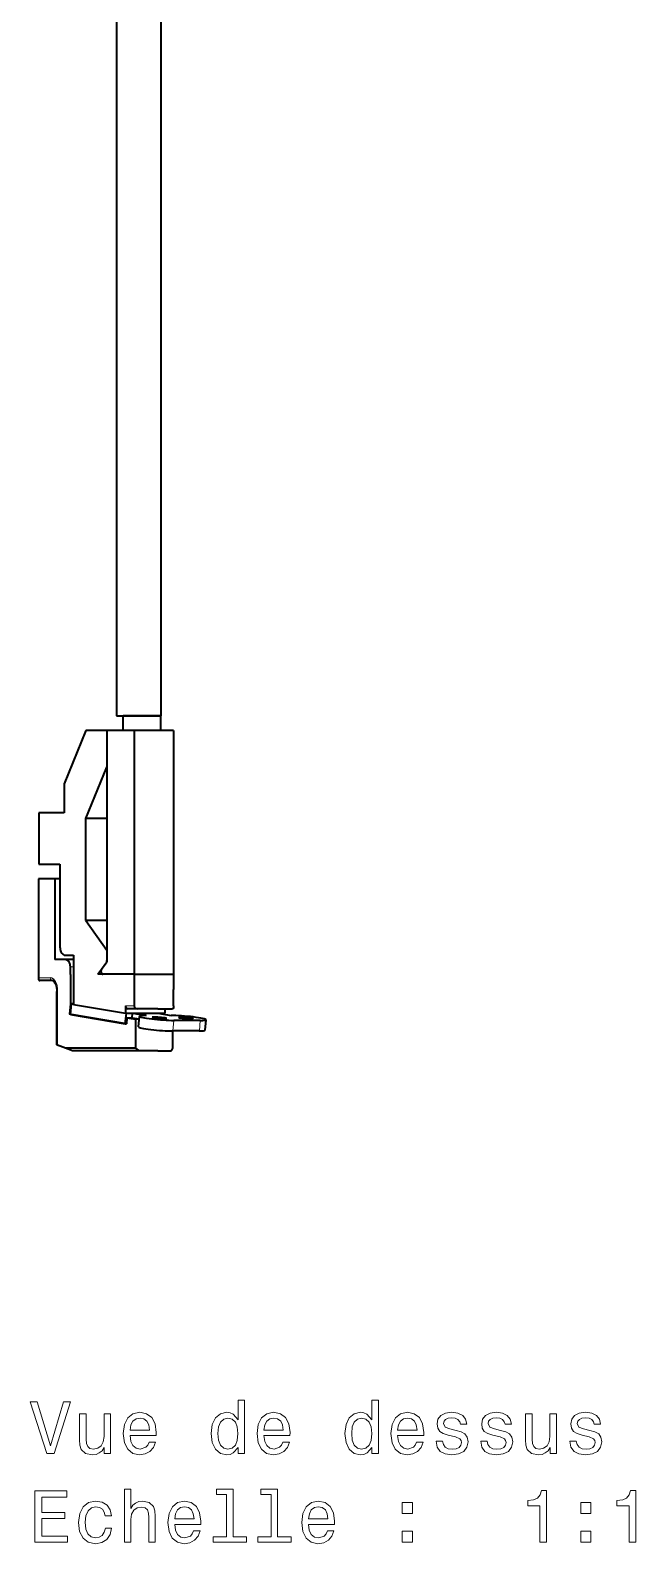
# Model space of a CAD drawing. Extents: x 386 to 1090, y 188 to 736.
# Drawn here: x 632.6 to 673.9, y 188.4 to 291.4 of the extents above; entities that cross this region are included whole.
import ezdxf

# ---------------------------------------------------------------- set-up
doc = ezdxf.new("R2010")
doc.units = 0

msp = doc.modelspace()

# ---------------------------------------------------------------- linework, layer by layer
at = {"color": 7, "lineweight": 35}
for p, q in [((638.53, 340.28), (638.53, 244.78)), ((641.53, 340.28), (641.53, 244.78))]:
    msp.add_line(p, q, dxfattribs=at)
at = {"color": 7, "lineweight": 35, "ltscale": 0.075}
msp.add_line((638.53, 244.78), (641.53, 244.78), dxfattribs=at)
at = {"color": 7, "lineweight": 35, "ltscale": 0.025}
for p, q in [((638.97, 243.78), (638.97, 244.78)), ((641.53, 243.78), (641.53, 244.78))]:
    msp.add_line(p, q, dxfattribs=at)
at = {"color": 7, "lineweight": 35, "ltscale": 0.064017}
msp.add_line((641.53, 244.78), (638.97, 244.78), dxfattribs=at)
at = {"color": 7, "lineweight": 35, "ltscale": 0.097717}
msp.add_line((636.43, 243.78), (634.96, 240.16), dxfattribs=at)
at = {"color": 7, "lineweight": 35, "ltscale": 0.035721}
msp.add_line((637.86, 243.78), (636.43, 243.78), dxfattribs=at)
at = {"color": 7, "lineweight": 35, "ltscale": 0.046417}
msp.add_line((639.72, 243.78), (637.86, 243.78), dxfattribs=at)
at = {"color": 7, "lineweight": 35, "ltscale": 0.393549}
msp.add_line((637.86, 243.78), (637.86, 228.04), dxfattribs=at)
at = {"color": 7, "lineweight": 35, "ltscale": 0.0625}
msp.add_line((637.86, 243.78), (637.86, 241.28), dxfattribs=at)
at = {"color": 7, "lineweight": 35, "ltscale": 0.040204}
for p, q in [((641.33, 243.78), (639.72, 243.78)), ((639.72, 227.19), (641.33, 227.19))]:
    msp.add_line(p, q, dxfattribs=at)
at = {"color": 7, "lineweight": 35, "ltscale": 0.414762}
for p, q in [((639.72, 243.78), (639.72, 227.19)), ((642.41, 243.78), (642.41, 227.19))]:
    msp.add_line(p, q, dxfattribs=at)
at = {"color": 7, "lineweight": 35, "ltscale": 0.026971}
for p, q in [((642.41, 243.78), (641.33, 243.78)), ((641.33, 227.19), (642.41, 227.19))]:
    msp.add_line(p, q, dxfattribs=at)
at = {"color": 7, "lineweight": 35, "ltscale": 0.094009}
msp.add_line((636.44, 237.8), (637.86, 241.28), dxfattribs=at)
at = {"color": 7, "lineweight": 35, "ltscale": 0.049294}
msp.add_line((634.96, 240.16), (634.96, 238.19), dxfattribs=at)
at = {"color": 7, "lineweight": 35, "ltscale": 0.0875}
msp.add_line((633.23, 238.19), (633.23, 234.69), dxfattribs=at)
at = {"color": 7, "lineweight": 35, "ltscale": 0.043059}
msp.add_line((634.96, 238.19), (633.23, 238.19), dxfattribs=at)
at = {"color": 7, "lineweight": 35, "ltscale": 0.035532}
for p, q in [((637.86, 237.8), (636.44, 237.8)), ((637.86, 230.85), (636.44, 230.85))]:
    msp.add_line(p, q, dxfattribs=at)
at = {"color": 7, "lineweight": 35, "ltscale": 0.173763}
msp.add_line((636.44, 230.85), (636.44, 237.8), dxfattribs=at)
at = {"color": 7, "lineweight": 35, "ltscale": 0.035988}
msp.add_line((633.23, 234.69), (634.67, 234.69), dxfattribs=at)
at = {"color": 7, "lineweight": 35, "ltscale": 0.1425}
msp.add_line((634.67, 234.69), (634.67, 228.99), dxfattribs=at)
at = {"color": 7, "lineweight": 35, "ltscale": 0.162738}
msp.add_line((633.21, 233.69), (633.21, 227.18), dxfattribs=at)
at = {"color": 7, "lineweight": 35, "ltscale": 0.02785}
msp.add_line((634.32, 233.69), (633.21, 233.69), dxfattribs=at)
at = {"color": 7, "lineweight": 35, "ltscale": 0.008839}
msp.add_line((634.67, 233.69), (634.32, 233.69), dxfattribs=at)
at = {"color": 7, "lineweight": 35, "ltscale": 0.1375}
msp.add_line((634.32, 233.69), (634.32, 228.19), dxfattribs=at)
at = {"color": 7, "lineweight": 35, "ltscale": 0.061543}
msp.add_line((636.44, 230.85), (637.86, 228.84), dxfattribs=at)
at = {"color": 7, "lineweight": 35, "ltscale": 0.017929}
msp.add_line((637.86, 228.84), (637.86, 228.12), dxfattribs=at)
at = {"color": 7, "lineweight": 35, "ltscale": 0.017679}
msp.add_line((635.03, 228.19), (634.32, 228.19), dxfattribs=at)
at = {"color": 7, "lineweight": 35, "ltscale": 0.014142}
for p, q in [((635.03, 228.49), (635.59, 228.49)), ((635.59, 228.19), (635.03, 228.19))]:
    msp.add_line(p, q, dxfattribs=at)
at = {"color": 7, "lineweight": 35, "ltscale": 0.012738}
msp.add_line((635.38, 227.18), (635.38, 227.69), dxfattribs=at)
at = {"color": 7, "lineweight": 13, "ltscale": 0.005304}
msp.add_line((635.59, 227.69), (635.38, 227.69), dxfattribs=at)
at = {"color": 7, "lineweight": 35, "ltscale": 0.08371}
msp.add_line((635.59, 228.49), (635.59, 225.14), dxfattribs=at)
at = {"color": 7, "lineweight": 35, "ltscale": 0.024187}
msp.add_line((637.26, 227.19), (637.82, 227.98), dxfattribs=at)
at = {"color": 7, "lineweight": 35, "ltscale": 0.015527}
msp.add_line((637.5, 227.53), (637.86, 228.04), dxfattribs=at)
at = {"color": 7, "lineweight": 35, "ltscale": 0.005461}
msp.add_line((633.21, 227.18), (633.21, 226.96), dxfattribs=at)
at = {"color": 7, "lineweight": 13, "ltscale": 0.00318}
msp.add_line((633.33, 226.96), (633.21, 226.96), dxfattribs=at)
at = {"color": 7, "lineweight": 35, "ltscale": 0.004456}
msp.add_line((633.47, 226.76), (633.3, 226.76), dxfattribs=at)
at = {"color": 7, "lineweight": 13, "ltscale": 0.016821}
msp.add_line((634.01, 226.96), (633.33, 226.96), dxfattribs=at)
at = {"color": 7, "lineweight": 35, "ltscale": 0.016821}
msp.add_line((634.15, 226.76), (633.47, 226.76), dxfattribs=at)
at = {"color": 7, "lineweight": 35, "ltscale": 0.049762}
msp.add_line((635.38, 227.18), (635.38, 225.19), dxfattribs=at)
at = {"color": 7, "lineweight": 35, "ltscale": 0.061417}
msp.add_line((639.72, 227.19), (637.26, 227.19), dxfattribs=at)
at = {"color": 7, "lineweight": 35, "ltscale": 0.052881}
msp.add_line((639.72, 227.19), (637.6, 227.19), dxfattribs=at)
at = {"color": 7, "lineweight": 35, "ltscale": 0.025674}
for p, q in [((639.72, 227.19), (639.72, 226.16)), ((642.41, 227.19), (642.41, 226.16))]:
    msp.add_line(p, q, dxfattribs=at)
at = {"color": 7, "lineweight": 35, "ltscale": 0.067175}
for p, q in [((639.72, 227.19), (642.41, 227.19)), ((639.13, 224.54), (641.82, 224.54))]:
    msp.add_line(p, q, dxfattribs=at)
at = {"color": 7, "lineweight": 13, "ltscale": 0.001465}
msp.add_line((634.45, 226.02), (634.51, 226.02), dxfattribs=at)
at = {"color": 7, "lineweight": 35, "ltscale": 0.090879}
msp.add_line((634.45, 222.39), (634.45, 226.02), dxfattribs=at)
at = {"color": 7, "lineweight": 13, "ltscale": 0.091436}
msp.add_line((634.51, 222.37), (634.51, 226.02), dxfattribs=at)
at = {"color": 7, "lineweight": 35, "ltscale": 0.028195}
for p, q in [((639.72, 226.16), (639.72, 225.04)), ((642.41, 225.04), (642.41, 226.16))]:
    msp.add_line(p, q, dxfattribs=at)
at = {"color": 7, "lineweight": 35, "ltscale": 0.017935}
for p, q in [((635.38, 225.19), (635.32, 224.48)), ((635.39, 224.46), (635.45, 225.18)), ((639.12, 223.82), (639.19, 224.54)), ((640.02, 223.62), (640.08, 224.33)), ((644.56, 223.38), (644.62, 224.1))]:
    msp.add_line(p, q, dxfattribs=at)
at = {"color": 7, "lineweight": 35, "ltscale": 0.005304}
msp.add_line((635.59, 225.19), (635.38, 225.19), dxfattribs=at)
at = {"color": 7, "lineweight": 35, "ltscale": 0.003601}
msp.add_line((635.45, 225.18), (635.59, 225.15), dxfattribs=at)
at = {"color": 7, "lineweight": 35, "ltscale": 0.003549}
msp.add_line((635.59, 225.18), (635.45, 225.18), dxfattribs=at)
at = {"color": 7, "lineweight": 35, "ltscale": 0.089853}
msp.add_line((635.59, 225.14), (639.13, 224.54), dxfattribs=at)
at = {"color": 7, "lineweight": 13, "ltscale": 0.014597}
msp.add_line((639.72, 225.04), (639.13, 225.04), dxfattribs=at)
at = {"color": 7, "lineweight": 35, "ltscale": 0.0125}
msp.add_line((639.13, 225.04), (639.13, 224.54), dxfattribs=at)
at = {"color": 7, "lineweight": 35, "ltscale": 0.015959}
msp.add_line((639.91, 224.84), (639.28, 224.84), dxfattribs=at)
at = {"color": 7, "lineweight": 35, "ltscale": 0.035306}
msp.add_line((641.33, 224.84), (639.91, 224.84), dxfattribs=at)
at = {"color": 7, "lineweight": 35, "ltscale": 0.024799}
msp.add_line((641.33, 224.84), (642.32, 224.84), dxfattribs=at)
at = {"color": 7, "lineweight": 35, "ltscale": 0.0075}
msp.add_line((641.82, 224.84), (641.82, 224.54), dxfattribs=at)
at = {"color": 7, "lineweight": 35, "ltscale": 0.001781}
for p, q in [((635.39, 224.48), (635.32, 224.48)), ((639.12, 223.82), (639.2, 223.82))]:
    msp.add_line(p, q, dxfattribs=at)
at = {"color": 7, "lineweight": 35, "ltscale": 0.098305}
msp.add_line((639.19, 223.81), (635.32, 224.48), dxfattribs=at)
at = {"color": 7, "lineweight": 35, "ltscale": 0.094745}
msp.add_line((635.39, 224.46), (639.12, 223.82), dxfattribs=at)
at = {"color": 7, "lineweight": 35, "ltscale": 0.010462}
msp.add_line((639.23, 224.23), (639.19, 223.81), dxfattribs=at)
at = {"color": 7, "lineweight": 35, "ltscale": 0.008838}
msp.add_line((639.23, 224.23), (639.58, 224.23), dxfattribs=at)
at = {"color": 7, "lineweight": 35, "ltscale": 0.014889}
msp.add_line((639.23, 224.23), (639.82, 224.13), dxfattribs=at)
at = {"color": 7, "lineweight": 35, "ltscale": 0.007774}
msp.add_line((639.58, 224.23), (639.61, 224.54), dxfattribs=at)
at = {"color": 7, "lineweight": 35, "ltscale": 0.01231}
msp.add_line((639.58, 224.23), (640.07, 224.15), dxfattribs=at)
at = {"color": 7, "lineweight": 35, "ltscale": 0.023105}
for p, q in [((639.63, 224.54), (640.54, 224.38)), ((641.33, 224.54), (642.24, 224.38))]:
    msp.add_line(p, q, dxfattribs=at)
at = {"color": 7, "lineweight": 35, "ltscale": 0.006241}
msp.add_line((640.07, 224.12), (639.82, 224.13), dxfattribs=at)
at = {"color": 7, "lineweight": 35, "ltscale": 0.049144}
msp.add_line((639.82, 224.13), (639.82, 222.16), dxfattribs=at)
at = {"color": 7, "lineweight": 35, "ltscale": 0.001796}
msp.add_line((641.72, 224.47), (641.73, 224.54), dxfattribs=at)
at = {"color": 7, "lineweight": 13, "ltscale": 0.017935}
for p, q in [((642.36, 223.34), (642.42, 224.05)), ((644.16, 223.34), (644.22, 224.05))]:
    msp.add_line(p, q, dxfattribs=at)
at = {"color": 7, "lineweight": 35, "ltscale": 0.044901}
msp.add_line((644.22, 224.05), (642.42, 224.05), dxfattribs=at)
at = {"color": 7, "lineweight": 35, "ltscale": 0.029295}
msp.add_line((642.36, 222.16), (642.36, 223.34), dxfattribs=at)
at = {"color": 7, "lineweight": 35, "ltscale": 0.044902}
msp.add_line((644.16, 223.34), (642.36, 223.34), dxfattribs=at)
at = {"color": 7, "lineweight": 35, "ltscale": 0.001567}
msp.add_line((634.45, 222.39), (634.51, 222.37), dxfattribs=at)
at = {"color": 7, "lineweight": 35, "ltscale": 0.014216}
msp.add_line((635.04, 222.16), (634.51, 222.37), dxfattribs=at)
at = {"color": 7, "lineweight": 35, "ltscale": 0.119339}
msp.add_line((639.82, 222.16), (635.04, 222.16), dxfattribs=at)
at = {"color": 7, "lineweight": 35, "ltscale": 0.012814}
msp.add_line((635.52, 221.98), (635.04, 222.16), dxfattribs=at)
at = {"color": 7, "lineweight": 35, "ltscale": 0.113525}
msp.add_line((640.06, 221.98), (635.52, 221.98), dxfattribs=at)
at = {"color": 7, "lineweight": 35, "ltscale": 0.007663}
msp.add_line((639.82, 222.16), (640.06, 221.98), dxfattribs=at)
at = {"color": 7, "lineweight": 35, "ltscale": 0.031569}
msp.add_line((641.33, 221.98), (640.06, 221.98), dxfattribs=at)
at = {"color": 7, "lineweight": 35, "ltscale": 0.022968}
msp.add_line((641.33, 221.98), (642.25, 221.98), dxfattribs=at)
at = {"color": 7, "lineweight": 35}
for points in [[(633.21, 226.96), (633.21, 226.87), (633.24, 226.8), (633.26, 226.77), (633.3, 226.76)], [(634.25, 226.72), (634.33, 226.62), (634.41, 226.44), (634.45, 226.18), (634.45, 226.02)], [(642.41, 225.04), (642.39, 224.94), (642.37, 224.87), (642.35, 224.85), (642.32, 224.84)]]:
    msp.add_lwpolyline(points, dxfattribs=at)
at = {"color": 7, "lineweight": 13}
msp.add_lwpolyline([(634.23, 226.88), (634.31, 226.79), (634.37, 226.7), (634.46, 226.5), (634.47, 226.43), (634.51, 226.2), (634.51, 226.02)], dxfattribs=at)
for points in [[(634.91, 198.08), (634.03, 195.1), (633.13, 198.08), (632.65, 198.08), (633.78, 194.57), (634.28, 194.57), (635.39, 198.08)], [(646.8, 194.99), (646.8, 194.57), (647.24, 194.57), (647.24, 198.2), (646.8, 198.2), (646.8, 196.87), (646.46, 197.25), (646.26, 197.34), (646.02, 197.38), (645.59, 197.28), (645.26, 197), (645.04, 196.54), (644.97, 195.93), (645.04, 195.32), (645.26, 194.86), (645.59, 194.57), (646.02, 194.48), (646.26, 194.51), (646.47, 194.61)], [(655.9, 194.99), (655.9, 194.57), (656.35, 194.57), (656.35, 198.2), (655.91, 198.2), (655.91, 196.87), (655.57, 197.25), (655.36, 197.34), (655.13, 197.38), (654.7, 197.28), (654.37, 197), (654.15, 196.54), (654.07, 195.93), (654.15, 195.32), (654.37, 194.86), (654.7, 194.57), (655.13, 194.48), (655.36, 194.51), (655.58, 194.61)], [(638.11, 197.28), (637.67, 197.28), (637.67, 195.72), (637.62, 195.36), (637.47, 195.09), (637.24, 194.93), (636.95, 194.88), (636.71, 194.92), (636.56, 195.04), (636.47, 195.25), (636.45, 195.54), (636.45, 197.28), (636.01, 197.28), (636.01, 195.5), (636.02, 195.14), (636.12, 194.85), (636.41, 194.57), (636.88, 194.48), (637.13, 194.51), (637.35, 194.61), (637.54, 194.76), (637.69, 194.99), (637.69, 194.57), (638.11, 194.57)], [(639.45, 195.8), (641.22, 195.8), (641.23, 196.01), (641.15, 196.59), (640.93, 197.02), (640.57, 197.28), (640.1, 197.38), (639.64, 197.28), (639.29, 197), (639.06, 196.54), (638.98, 195.93), (639.06, 195.31), (639.29, 194.86), (639.63, 194.57), (640.09, 194.48), (640.48, 194.54), (640.8, 194.72), (641.04, 194.99), (641.18, 195.35), (640.74, 195.35), (640.65, 195.15), (640.52, 195), (640.14, 194.88), (639.86, 194.93), (639.64, 195.11), (639.5, 195.4), (639.45, 195.79)], [(639.45, 196.17), (639.5, 196.52), (639.64, 196.78), (639.85, 196.94), (640.12, 196.99), (640.39, 196.94), (640.59, 196.78), (640.72, 196.52), (640.76, 196.17)], [(646.09, 196.98), (646.39, 196.91), (646.61, 196.71), (646.74, 196.39), (646.79, 195.93), (646.74, 195.47), (646.61, 195.14), (646.39, 194.94), (646.09, 194.88), (645.82, 194.94), (645.61, 195.14), (645.46, 195.48), (645.42, 195.93), (645.46, 196.38), (645.61, 196.71), (645.82, 196.91)], [(648.56, 195.8), (650.33, 195.8), (650.34, 196.01), (650.26, 196.59), (650.03, 197.02), (649.68, 197.28), (649.21, 197.38), (648.75, 197.28), (648.4, 197), (648.17, 196.54), (648.09, 195.93), (648.17, 195.31), (648.39, 194.86), (648.74, 194.57), (649.2, 194.48), (649.59, 194.54), (649.91, 194.72), (650.15, 194.99), (650.29, 195.35), (649.85, 195.35), (649.76, 195.15), (649.62, 195), (649.25, 194.88), (648.96, 194.93), (648.75, 195.11), (648.61, 195.4), (648.56, 195.79)], [(648.56, 196.17), (648.61, 196.52), (648.75, 196.78), (648.95, 196.94), (649.23, 196.99), (649.49, 196.94), (649.7, 196.78), (649.83, 196.52), (649.87, 196.17)], [(655.2, 196.98), (655.5, 196.91), (655.72, 196.71), (655.85, 196.39), (655.9, 195.93), (655.85, 195.47), (655.72, 195.14), (655.5, 194.94), (655.2, 194.88), (654.93, 194.94), (654.71, 195.14), (654.57, 195.48), (654.53, 195.93), (654.57, 196.38), (654.71, 196.71), (654.93, 196.91)], [(657.66, 195.8), (659.44, 195.8), (659.44, 196.01), (659.36, 196.59), (659.14, 197.02), (658.79, 197.28), (658.32, 197.38), (657.86, 197.28), (657.51, 197), (657.28, 196.54), (657.2, 195.93), (657.28, 195.31), (657.5, 194.86), (657.85, 194.57), (658.3, 194.48), (658.7, 194.54), (659.02, 194.72), (659.26, 194.99), (659.39, 195.35), (658.95, 195.35), (658.86, 195.15), (658.73, 195), (658.36, 194.88), (658.07, 194.93), (657.86, 195.11), (657.71, 195.4), (657.66, 195.79)], [(657.66, 196.17), (657.72, 196.52), (657.86, 196.78), (658.06, 196.94), (658.33, 196.99), (658.6, 196.94), (658.81, 196.78), (658.93, 196.52), (658.98, 196.17)], [(661.64, 196.15), (661.21, 196.25), (660.89, 196.37), (660.79, 196.61), (660.82, 196.77), (660.92, 196.89), (661.09, 196.97), (661.34, 197), (661.58, 196.97), (661.76, 196.88), (661.89, 196.74), (661.94, 196.56), (662.37, 196.56), (662.37, 196.57), (662.29, 196.9), (662.09, 197.16), (661.76, 197.32), (661.34, 197.38), (660.91, 197.32), (660.6, 197.15), (660.4, 196.9), (660.34, 196.59), (660.39, 196.29), (660.53, 196.08), (660.76, 195.93), (661.1, 195.82), (661.59, 195.7), (661.9, 195.57), (661.98, 195.47), (662.01, 195.32), (661.96, 195.13), (661.84, 194.99), (661.64, 194.9), (661.38, 194.87), (661.1, 194.9), (660.9, 195.01), (660.77, 195.18), (660.71, 195.42), (660.28, 195.42), (660.35, 195.01), (660.56, 194.72), (660.89, 194.54), (661.34, 194.48), (661.81, 194.54), (662.16, 194.72), (662.37, 195), (662.45, 195.37), (662.39, 195.69), (662.24, 195.91), (661.98, 196.05)], [(664.67, 196.15), (664.25, 196.25), (663.93, 196.37), (663.82, 196.61), (663.85, 196.77), (663.96, 196.89), (664.13, 196.97), (664.38, 197), (664.61, 196.97), (664.8, 196.88), (664.92, 196.74), (664.97, 196.56), (665.41, 196.56), (665.41, 196.57), (665.33, 196.9), (665.12, 197.16), (664.8, 197.32), (664.38, 197.38), (663.95, 197.32), (663.64, 197.15), (663.44, 196.9), (663.38, 196.59), (663.42, 196.29), (663.56, 196.08), (663.8, 195.93), (664.13, 195.82), (664.63, 195.7), (664.93, 195.57), (665.01, 195.47), (665.04, 195.32), (665, 195.13), (664.88, 194.99), (664.68, 194.9), (664.42, 194.87), (664.14, 194.9), (663.94, 195.01), (663.8, 195.18), (663.75, 195.42), (663.32, 195.42), (663.39, 195.01), (663.59, 194.72), (663.92, 194.54), (664.38, 194.48), (664.85, 194.54), (665.2, 194.72), (665.41, 195), (665.49, 195.37), (665.43, 195.69), (665.27, 195.91), (665.02, 196.05)], [(668.47, 197.28), (668.03, 197.28), (668.03, 195.72), (667.98, 195.36), (667.83, 195.09), (667.6, 194.93), (667.31, 194.88), (667.07, 194.92), (666.92, 195.04), (666.83, 195.25), (666.81, 195.54), (666.81, 197.28), (666.37, 197.28), (666.37, 195.5), (666.38, 195.14), (666.48, 194.85), (666.77, 194.57), (667.24, 194.48), (667.49, 194.51), (667.71, 194.61), (667.9, 194.76), (668.05, 194.99), (668.05, 194.57), (668.47, 194.57)], [(670.75, 196.15), (670.32, 196.25), (670, 196.37), (669.89, 196.61), (669.92, 196.77), (670.03, 196.89), (670.2, 196.97), (670.45, 197), (670.69, 196.97), (670.87, 196.88), (670.99, 196.74), (671.04, 196.56), (671.48, 196.56), (671.48, 196.57), (671.4, 196.9), (671.19, 197.16), (670.87, 197.32), (670.45, 197.38), (670.02, 197.32), (669.71, 197.15), (669.51, 196.9), (669.45, 196.59), (669.5, 196.29), (669.64, 196.08), (669.87, 195.93), (670.21, 195.82), (670.7, 195.7), (671, 195.57), (671.08, 195.47), (671.11, 195.32), (671.07, 195.13), (670.95, 194.99), (670.75, 194.9), (670.49, 194.87), (670.21, 194.9), (670.01, 195.01), (669.87, 195.18), (669.82, 195.42), (669.39, 195.42), (669.46, 195.01), (669.67, 194.72), (669.99, 194.54), (670.45, 194.48), (670.92, 194.54), (671.27, 194.72), (671.48, 195), (671.56, 195.37), (671.5, 195.69), (671.35, 195.91), (671.09, 196.05)], [(632.97, 188.53), (635.19, 188.53), (635.19, 188.95), (633.44, 188.95), (633.44, 190.14), (635, 190.14), (635, 190.56), (633.44, 190.56), (633.44, 191.6), (635.15, 191.6), (635.15, 192.03), (632.97, 192.03)], [(639.06, 188.53), (639.5, 188.53), (639.5, 190.09), (639.55, 190.45), (639.69, 190.71), (639.92, 190.87), (640.22, 190.93), (640.47, 190.88), (640.62, 190.75), (640.69, 190.52), (640.72, 190.22), (640.72, 188.53), (641.16, 188.53), (641.16, 190.31), (641.14, 190.67), (641.05, 190.96), (640.75, 191.24), (640.29, 191.33), (640.04, 191.3), (639.82, 191.2), (639.64, 191.05), (639.5, 190.84), (639.5, 192.15), (639.06, 192.15)], [(646.01, 191.78), (646.01, 188.9), (645.1, 188.9), (645.1, 188.53), (647.37, 188.53), (647.37, 188.9), (646.46, 188.9), (646.46, 192.15), (645.32, 192.15), (645.32, 191.78)], [(649.05, 191.78), (649.05, 188.9), (648.14, 188.9), (648.14, 188.53), (650.4, 188.53), (650.4, 188.9), (649.49, 188.9), (649.49, 192.15), (648.35, 192.15), (648.35, 191.78)], [(667.34, 188.53), (667.8, 188.53), (667.8, 192.05), (667.45, 192.05), (667.36, 191.75), (667.18, 191.54), (666.9, 191.42), (666.52, 191.38), (666.52, 191.02), (667.34, 191.02)], [(673.41, 188.53), (673.87, 188.53), (673.87, 192.05), (673.52, 192.05), (673.43, 191.75), (673.25, 191.54), (672.98, 191.42), (672.59, 191.38), (672.59, 191.02), (673.41, 191.02)], [(637.75, 190.34), (638.19, 190.34), (638.1, 190.74), (637.88, 191.06), (637.54, 191.26), (637.1, 191.33), (636.62, 191.23), (636.25, 190.95), (636.02, 190.49), (635.94, 189.87), (636.01, 189.26), (636.24, 188.81), (636.6, 188.53), (637.09, 188.43), (637.52, 188.51), (637.86, 188.72), (638.09, 189.05), (638.19, 189.5), (637.77, 189.5), (637.69, 189.21), (637.55, 189), (637.35, 188.87), (637.1, 188.83), (636.79, 188.9), (636.57, 189.1), (636.44, 189.43), (636.39, 189.89), (636.44, 190.34), (636.58, 190.67), (636.81, 190.87), (637.1, 190.94), (637.36, 190.9), (637.56, 190.78), (637.69, 190.59)], [(642.48, 189.75), (644.26, 189.75), (644.26, 189.96), (644.18, 190.54), (643.96, 190.97), (643.61, 191.24), (643.14, 191.33), (642.68, 191.23), (642.33, 190.95), (642.1, 190.49), (642.02, 189.88), (642.1, 189.26), (642.32, 188.81), (642.67, 188.53), (643.12, 188.43), (643.52, 188.5), (643.84, 188.67), (644.08, 188.94), (644.21, 189.3), (643.77, 189.3), (643.68, 189.1), (643.55, 188.95), (643.18, 188.83), (642.89, 188.89), (642.68, 189.06), (642.53, 189.35), (642.48, 189.74)], [(642.48, 190.13), (642.54, 190.47), (642.68, 190.73), (642.88, 190.89), (643.15, 190.94), (643.42, 190.89), (643.63, 190.73), (643.75, 190.47), (643.8, 190.13)], [(651.59, 189.75), (653.37, 189.75), (653.37, 189.96), (653.29, 190.54), (653.07, 190.97), (652.72, 191.24), (652.25, 191.33), (651.79, 191.23), (651.44, 190.95), (651.21, 190.49), (651.13, 189.88), (651.2, 189.26), (651.43, 188.81), (651.78, 188.53), (652.23, 188.43), (652.63, 188.5), (652.95, 188.67), (653.19, 188.94), (653.32, 189.3), (652.88, 189.3), (652.79, 189.1), (652.66, 188.95), (652.29, 188.83), (652, 188.89), (651.78, 189.06), (651.64, 189.35), (651.59, 189.74)], [(651.59, 190.13), (651.65, 190.47), (651.78, 190.73), (651.99, 190.89), (652.26, 190.94), (652.53, 190.89), (652.74, 190.73), (652.86, 190.47), (652.91, 190.13)], [(657.97, 190.48), (658.67, 190.48), (658.67, 191.24), (657.97, 191.24)], [(670.12, 190.48), (670.81, 190.48), (670.81, 191.24), (670.12, 191.24)], [(657.97, 188.53), (658.67, 188.53), (658.67, 189.28), (657.97, 189.28)], [(670.12, 188.53), (670.81, 188.53), (670.81, 189.28), (670.12, 189.28)]]:
    msp.add_lwpolyline(points, close=True, dxfattribs=at)
msp.add_arc((633.99, 226.6), 0.365, 50.2067, 88.1051, dxfattribs=at)
at = {"color": 7, "lineweight": 35}
for centre, radius, start, end in [((634.13, 226.59), 0.17, 48.7159, 85.31), ((639.92, 225.04), 0.199, 179.7106, 268.9395), ((638.1, 224.79), 5.01, 325.9036, 328.3847)]:
    msp.add_arc(centre, radius, start, end, dxfattribs=at)
for centre, major_axis, ratio, start_param, end_param in [((635.03, 228.99), (0, 0.5), 0.707107, 1.570796, 3.141593), ((635.03, 227.69), (0, -0.5), 0.707107, 1.570796, 3.141593), ((637.72, 228.12), (0, 0.2), 0.707107, 3.926991, 4.712389), ((637.6, 227.39), (0, 0.2), 0.707107, 0.785398, 3.141593), ((639.28, 225.04), (0, -0.2), 0.707107, 4.712389, 6.283185), ((641.39, 223.5), (1.37, -0.12), 0.08496, 3.141593, 5.501423), ((641.45, 224.22), (1.37, -0.12), 0.08496, 2.308899, 3.141593), ((641.45, 224.22), (1.37, -0.12), 0.08496, 3.141593, 5.501423), ((641.45, 224.22), (0.498, -0.043), 0.08496, 6.283163, 9.424756), ((641.45, 224.22), (0.498, -0.043), 0.08496, 3.14157, 3.930626), ((641.45, 224.22), (0.498, -0.043), 0.08496, 3.930626, 6.283163), ((643.25, 224.22), (1.37, -0.12), 0.08496, 6.283102, 8.693946), ((643.25, 224.22), (0.498, -0.043), 0.08496, 0.789034, 3.14157), ((643.25, 224.22), (0.498, -0.043), 0.08496, 3.14157, 6.283163), ((643.25, 224.22), (0.498, -0.043), 0.08496, 6.283163, 7.072219), ((643.25, 224.22), (1.37, -0.12), 0.08496, 5.501423, 6.283102), ((643.19, 223.5), (1.37, -0.12), 0.08496, 5.501423, 6.283102)]:
    msp.add_ellipse(centre, major_axis=major_axis, ratio=ratio, start_param=start_param, end_param=end_param, dxfattribs=at)
at = {"color": 7, "lineweight": 13}
for centre, major_axis, ratio, start_param, end_param in [((634.15, 226.96), (0, -0.2), 0.707107, 4.712388, 6.283186), ((634.37, 226.88), (-0.122, -0.158), 0.620318, 5.159918, 6.278353)]:
    msp.add_ellipse(centre, major_axis=major_axis, ratio=ratio, start_param=start_param, end_param=end_param, dxfattribs=at)

doc.saveas('drawing.dxf')
